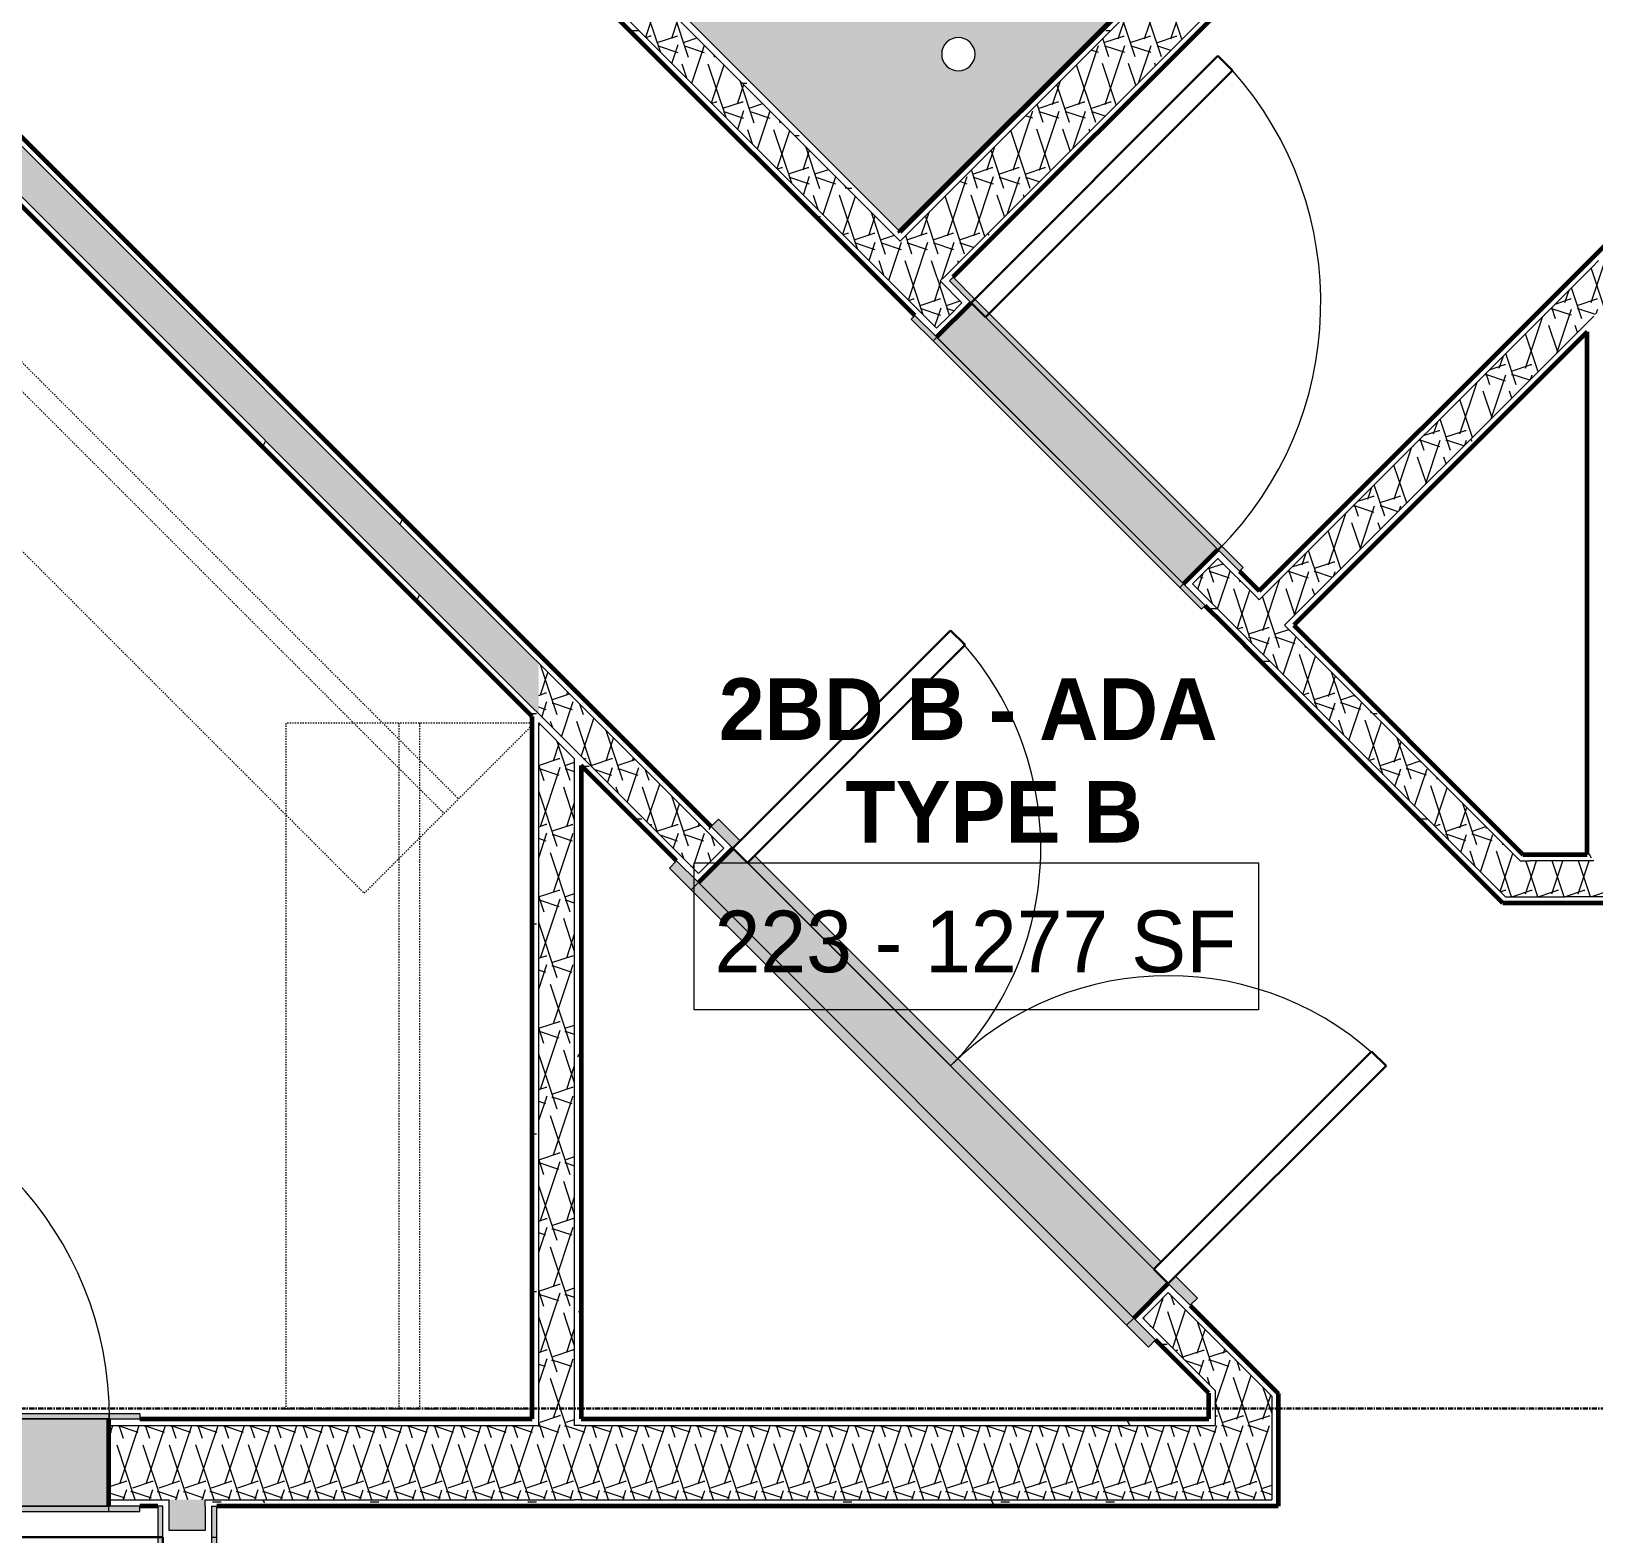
# Model space of a CAD drawing. Header units: inches. Extents: x -4110 to -1807, y 9775 to 11251.
# Drawn here: x -2413.8 to -2261.6, y 10155 to 10301.4 of the extents above; entities that cross this region are included whole.
import ezdxf

# ---------------------------------------------------------------- set-up
doc = ezdxf.new("R2010")
doc.units = ezdxf.units.IN
doc.header["$MEASUREMENT"] = 0
doc.linetypes.add('Dash', pattern=[0.25, 0.125, -0.125])
doc.linetypes.add('Grid Line 1_2_', pattern=[0.875, 0.5, -0.125, 0.125, -0.125])
for name, color, linetype, lineweight in [('0-1', 7, 'Continuous', 5), ('0-2', 10, 'Continuous', 18), ('A-AREA-IDEN', 2, 'Continuous', 9), ('A-DOOR', 31, 'Continuous', 18), ('A-DOOR-3', 7, 'Continuous', 9), ('A-DOOR-4', 50, 'Continuous', 30), ('A-DOOR-FRAM-1', 31, 'Continuous', 18), ('A-DOOR-FRAM-2', 7, 'Continuous', 9), ('A-WALL-1', 8, 'Continuous', 5), ('A-WALL-3', 250, 'Continuous', 60), ('A-WALL-4', 10, 'Continuous', 18), ('A-WALL-PATT-1', 7, 'Continuous', 9), ('A-WALL-PATT-2', 253, 'Continuous', 9), ('I-WALL-1', 8, 'Continuous', 5), ('I-WALL-2', 250, 'Continuous', 60), ('I-WALL-3', 10, 'Continuous', 18), ('P-SANR-FIXT-1', 7, 'Continuous', 9), ('P-SANR-FIXT-3', 90, 'Continuous', 9), ('Q-CASE-HDLN-1', 7, 'Dash', 9), ('S-GRID-1', 1, 'Grid Line 1_2_', 30)]:
    doc.layers.add(name, color=color, linetype=linetype, lineweight=lineweight)
doc.styles.add('Century Gothic', font='ufonts.com_century-gothic.ttf', dxfattribs={"height": 6})
doc.styles.add('Century Gothic_B', font='GOTHICB.TTF', dxfattribs={"height": 6})
pattern_1 = [(0, (0, 0), (20.48, 5.12), [0.845, -14.515, 0.845, -14.515, -81.92]), (0, (0, 0), (20.48, 5.12), [-30.72, 0.845, -29.875, 0.845, -14.515, -35.84]), (0, (0, 0), (20.48, 5.12), [-76.8, 0.845, -9.395, 0.845, -24.755]), (120, (7.68, 2.56), (-14.67405, 15.1762003), [0.845, -14.515, 0.845, -14.515, -81.92]), (120, (7.68, 2.56), (-14.67405, 15.1762003), [-30.72, 0.845, -29.875, 0.845, -14.515, -35.84]), (120, (7.68, 2.56), (-14.67405, 15.1762003), [-76.8, 0.845, -9.395, 0.845, -24.755]), (240, (10.24, 12.8), (-5.80595, -20.2962003), [0.845, -14.515, 0.845, -14.515, -81.92]), (240, (10.24, 12.8), (-5.80595, -20.2962003), [-30.72, 0.845, -29.875, 0.845, -14.515, -35.84]), (240, (10.24, 12.8), (-5.80595, -20.2962003), [-76.8, 0.845, -9.395, 0.845, -24.755])]
pattern_2 = [(161.57, (0.32, 0.32), (-2.560496185, -0.000537386), [0, -18.214, 2.022, 0]), (18.43, (-0.32, 0.32), (-2.560496185, 0.000537386), [0, -18.214, 2.022, 0]), (108.43, (0.32, 0.32), (1.27922091, -6.400876726), [6.07, -14.166]), (71.57, (-0.32, 0.32), (1.27922091, 6.400876726), [6.07, -14.166])]

# ---------------------------------------------------------------- blocks, each defined once
blk = doc.blocks.new('OD_CW_Closet - OD_CW_Closet-3807278-ENLARGED RCP - 2ND FLOOR PLAN - WEST')
at = {"layer": 'Q-CASE-HDLN-1'}
for p, q in [((0.74, 24), (0.74, 0)), ((67.55, 0), (67.55, 24)), ((0.74, 13), (67.55, 13)), ((0.74, 11), (67.55, 11)), ((0.74, 0), (67.55, 0))]:
    blk.add_line(p, q, dxfattribs=at)
blk = doc.blocks.new('OD_CW_Closet - OD_CW_Closet-3810373-ENLARGED RCP - 2ND FLOOR PLAN - WEST')
at = {"layer": 'Q-CASE-HDLN-1'}
for p, q in [((87.24, 0), (87.24, 23.16)), ((0.74, 13), (87.24, 13)), ((0.74, 11), (87.24, 11)), ((0.74, 0), (87.24, 0))]:
    blk.add_line(p, q, dxfattribs=at)
blk = doc.blocks.new('SWING - SINGLE - FLUSH - SWING - FLUSH - 2-10 x 6-8 - PRIVACY-3983853-ENLARGED RCP - 2ND FLOOR PLAN - WEST')
at = {"layer": 'A-DOOR-FRAM-1'}
for points in [[(-17, 4.75), (-20, 4.75), (-20, 4.25), (-17, 4.25)], [(-12.78, 4.75), (-17, 4.75), (-17, 4.25), (17, 4.25), (17, 4.75), (14.6, 4.75)], [(17, 4.75), (17, 4.25), (20, 4.25), (20, 4.75)], [(-20, -4.25), (-20, -4.75), (-17, -4.75), (-17, -4.25)], [(-12.78, -4.25), (-17, -4.25), (-17, -4.75), (17, -4.75), (17, -4.25)], [(17, -4.25), (17, -4.75), (20, -4.75), (20, -4.25)]]:
    blk.add_hatch(color=256, dxfattribs=at).paths.add_polyline_path(points, flags=0)
at = {"layer": 'A-DOOR-3'}
blk.add_arc((17, -4.25), 34.07, 180, 266.6343, dxfattribs=at)
at = {"layer": 'A-DOOR-4'}
for p, q in [((15, -4.25), (15, -38.26)), ((17, -4.25), (15, -4.25)), ((17, -4.25), (17, -38.26)), ((17, -38.26), (15, -38.26))]:
    blk.add_line(p, q, dxfattribs=at)
at = {"layer": 'A-DOOR-FRAM-2'}
for p, q in [((-17, 4.75), (-20, 4.75)), ((-20, 4.75), (-20, 4.25)), ((17, 4.75), (-17, 4.75)), ((-17, 4.75), (-17, 4.25)), ((20, 4.75), (17, 4.75)), ((17, 4.75), (17, 4.25)), ((20, 4.75), (20, 4.25)), ((-20, 4.25), (-17, 4.25)), ((-17, 4.25), (17, 4.25)), ((17, 4.25), (20, 4.25)), ((-17, -4.25), (-20, -4.25)), ((-20, -4.75), (-20, -4.25)), ((17, -4.25), (-17, -4.25)), ((-17, -4.75), (-17, -4.25)), ((20, -4.25), (17, -4.25)), ((17, -4.75), (17, -4.25)), ((20, -4.75), (20, -4.25)), ((-20, -4.75), (-17, -4.75)), ((-17, -4.75), (17, -4.75)), ((17, -4.75), (20, -4.75))]:
    blk.add_line(p, q, dxfattribs=at)
blk = doc.blocks.new('CTS6032CP - CTS6032CP-3806650-ENLARGED RCP - 2ND FLOOR PLAN - WEST')
at = {"layer": 'P-SANR-FIXT-3'}
h = blk.add_hatch(color=256, dxfattribs=at)
h.paths.add_polyline_path([(60, 0), (60, 33), (59.87, 33), (59.87, 32), (0.12, 32), (0.12, 33), (0, 33), (0, 0), (59.36, 0)], flags=0)
h.paths.add_polyline_path([(53.15, 15.1), (52.81, 14.84), (52.42, 14.68), (52, 14.63), (51.58, 14.68), (51.19, 14.84), (50.85, 15.1), (50.59, 15.44), (50.43, 15.83), (50.37, 16.25), (50.43, 16.67), (50.59, 17.06), (50.85, 17.4), (51.19, 17.66), (51.58, 17.82), (52, 17.88), (52.42, 17.82), (52.81, 17.66), (53.15, 17.4), (53.41, 17.06), (53.57, 16.67), (53.62, 16.25), (53.57, 15.83), (53.41, 15.44), (53.19, 15.15)], flags=0)
at = {"layer": 'P-SANR-FIXT-1'}
for p, q in [((0, 0), (0, 33)), ((0, 33), (0.12, 33)), ((0.12, 33), (0.12, 32)), ((0.12, 32), (59.87, 32)), ((59.87, 32), (59.87, 33)), ((59.87, 33), (60, 33)), ((60, 33), (60, 0)), ((60, 0), (0, 0))]:
    blk.add_line(p, q, dxfattribs=at)
for radius, start, end in [(1.62, 0, 180), (1.63, 180, 360)]:
    blk.add_arc((52, 16.25), radius, start, end, dxfattribs=at)
blk = doc.blocks.new('SWING - SINGLE - FLUSH - SWING - FLUSH - 2-10 x 6-8 - PRIVACY-3983842-ENLARGED RCP - 2ND FLOOR PLAN - WEST')
at = {"layer": 'A-DOOR-FRAM-1'}
for points in [[(-17.63, 2.37), (-17, 2.37), (-17, 2.87), (-20, 2.87), (-20, 2.37)], [(-10.52, 2.37), (17, 2.37), (17, 2.87), (-17, 2.87), (-17, 2.37)], [(20, 2.37), (20, 2.87), (17, 2.87), (17, 2.37)], [(-17, -2.88), (-17, -2.38), (-20, -2.38), (-20, -2.88), (-17.63, -2.88)], [(7.83, -2.88), (17, -2.88), (17, -2.38), (-17, -2.38), (-17, -2.88), (-10.52, -2.88)], [(20, -2.88), (20, -2.38), (17, -2.38), (17, -2.88)]]:
    blk.add_hatch(color=256, dxfattribs=at).paths.add_polyline_path(points, flags=0)
at = {"layer": 'A-DOOR-3'}
blk.add_arc((17, 2.37), 34.07, 93.3657, 180, dxfattribs=at)
at = {"layer": 'A-DOOR-4'}
for p, q in [((15, 2.37), (15, 36.38)), ((17, 36.38), (15, 36.38)), ((17, 2.37), (17, 36.38)), ((17, 2.37), (15, 2.37))]:
    blk.add_line(p, q, dxfattribs=at)
at = {"layer": 'A-DOOR-FRAM-2'}
for p, q in [((-17, 2.87), (-20, 2.87)), ((-20, 2.37), (-20, 2.87)), ((-20, 2.37), (-17, 2.37)), ((17, 2.87), (-17, 2.87)), ((-17, 2.37), (-17, 2.87)), ((-17, 2.37), (17, 2.37)), ((20, 2.87), (17, 2.87)), ((17, 2.37), (17, 2.87)), ((17, 2.37), (20, 2.37)), ((20, 2.37), (20, 2.87)), ((-17, -2.38), (-20, -2.38)), ((-20, -2.38), (-20, -2.88)), ((-20, -2.88), (-17, -2.88)), ((17, -2.38), (-17, -2.38)), ((-17, -2.38), (-17, -2.88)), ((-17, -2.88), (17, -2.88)), ((20, -2.38), (17, -2.38)), ((17, -2.38), (17, -2.88)), ((17, -2.88), (20, -2.88)), ((20, -2.38), (20, -2.88))]:
    blk.add_line(p, q, dxfattribs=at)
blk = doc.blocks.new('SWING - DOUBLE - FLUSH - SWING - DOUBLE - 5-0 x 6-8 - DUMMY-3703244-ENLARGED RCP - 2ND FLOOR PLAN - WEST')
at = {"layer": 'A-DOOR'}
for points in [[(-30, 2.375), (-30, 3.375), (-33, 3.375), (-33, 2.375), (-31.25, 2.375)], [(28, 2.375), (28, 3.375), (-28, 3.375), (-28, 2.375), (-11.836, 2.375)], [(33, 2.375), (33, 3.375), (30, 3.375), (30, 2.375), (31.25, 2.375)], [(-30, -3.375), (-30, -2.375), (-33, -2.375), (-33, -3.375), (-31, -3.375)], [(30, -3.375), (30, -2.375), (-30, -2.375), (-30, -3.375), (29, -3.375)], [(33, -3.375), (33, -2.375), (30, -2.375), (30, -3.375), (32.25, -3.375)]]:
    blk.add_hatch(color=256, dxfattribs=at).paths.add_polyline_path(points, flags=0)
at = {"layer": 'A-DOOR-3'}
for p, q in [((-30, 3.375), (-33, 3.375)), ((-33, 2.375), (-33, 3.375)), ((-30, 2.375), (-30, 3.375)), ((28, 3.375), (-28, 3.375)), ((33, 3.375), (30, 3.375)), ((30, 2.375), (30, 3.375)), ((33, 2.375), (33, 3.375)), ((-30, 2.375), (-33, 2.375)), ((-28, 2.375), (28, 2.375)), ((33, 2.375), (30, 2.375)), ((-33, -2.375), (-33, -3.375)), ((-33, -2.375), (-30, -2.375)), ((-30, -2.375), (-30, -3.375)), ((30, -2.375), (-30, -2.375)), ((30, -2.375), (30, -3.375)), ((30, -2.375), (33, -2.375)), ((33, -2.375), (33, -3.375)), ((-33, -3.375), (-30, -3.375)), ((-30, -3.375), (30, -3.375)), ((30, -3.375), (33, -3.375))]:
    blk.add_line(p, q, dxfattribs=at)
for centre, start, end in [((-30, 2.375), 360, 90), ((30, 2.375), 90, 180)]:
    blk.add_arc(centre, 30, start, end, dxfattribs=at)
at = {"layer": 'A-DOOR-4'}
for p, q in [((-30, 2.375), (-30, 32.375)), ((-30, 32.375), (-28, 32.375)), ((-28, 32.375), (-28, 2.375)), ((30, 32.375), (28, 32.375)), ((28, 32.375), (28, 2.375)), ((30, 2.375), (30, 32.375)), ((-28, 2.375), (-30, 2.375)), ((28, 2.375), (30, 2.375))]:
    blk.add_line(p, q, dxfattribs=at)
blk = doc.blocks.new('SWING - SINGLE - FLUSH - SWING - FLUSH - 2-10 x 6-8 - PRIVACY-3983845-ENLARGED RCP - 2ND FLOOR PLAN - WEST')
at = {"layer": 'A-DOOR-FRAM-1'}
for points in [[(-17, 2.87), (-20, 2.87), (-20, 2.37), (-17, 2.37)], [(17, 2.87), (-17, 2.87), (-17, 2.37), (17, 2.37)], [(20, 2.87), (17, 2.87), (17, 2.37), (20, 2.37)], [(-17, -2.38), (-20, -2.38), (-20, -2.88), (-17, -2.88)], [(17, -2.38), (-17, -2.38), (-17, -2.88), (17, -2.88)], [(20, -2.38), (17, -2.38), (17, -2.88), (20, -2.86)]]:
    blk.add_hatch(color=256, dxfattribs=at).paths.add_polyline_path(points, flags=0)
at = {"layer": 'A-DOOR-3'}
blk.add_arc((17, -2.38), 34.07, 180, 266.6343, dxfattribs=at)
at = {"layer": 'A-DOOR-4'}
for p, q in [((15, -2.38), (15, -36.38)), ((17, -2.38), (15, -2.38)), ((17, -2.38), (17, -36.38)), ((17, -36.38), (15, -36.38))]:
    blk.add_line(p, q, dxfattribs=at)
at = {"layer": 'A-DOOR-FRAM-2'}
for p, q in [((-17, 2.87), (-20, 2.87)), ((-20, 2.87), (-20, 2.37)), ((-20, 2.37), (-17, 2.37)), ((17, 2.87), (-17, 2.87)), ((-17, 2.87), (-17, 2.37)), ((-17, 2.37), (17, 2.37)), ((20, 2.87), (17, 2.87)), ((17, 2.87), (17, 2.37)), ((17, 2.37), (20, 2.37)), ((20, 2.87), (20, 2.37)), ((-17, -2.38), (-20, -2.38)), ((-20, -2.88), (-20, -2.38)), ((-20, -2.88), (-17, -2.88)), ((17, -2.38), (-17, -2.38)), ((-17, -2.88), (-17, -2.38)), ((-17, -2.88), (17, -2.88)), ((20, -2.38), (17, -2.38)), ((17, -2.88), (17, -2.38)), ((17, -2.88), (20, -2.88)), ((20, -2.88), (20, -2.38))]:
    blk.add_line(p, q, dxfattribs=at)
blk = doc.blocks.new('CTR - 1st Phase - Unit Layouts_rvt-1-ENLARGED RCP - 2ND FLOOR PLAN - WEST')
at = {"layer": 'A-WALL-1'}
for points in [[(-2301.56, 10247.53), (-2298.2, 10250.89), (-2322.24, 10274.93), (-2325.6, 10271.58), (-2301.91, 10247.89)], [(-2306.39, 10176), (-2303.03, 10179.36), (-2345.46, 10221.78), (-2348.82, 10218.42), (-2307.1, 10176.7)]]:
    blk.add_hatch(color=256, dxfattribs=at).paths.add_polyline_path(points, flags=0)
at = {"layer": 'A-WALL-PATT-1'}
h = blk.add_hatch(dxfattribs=at)
h.set_pattern_fill('FP_1', color=256, style=0, pattern_type=2)
h.set_pattern_definition(pattern_1)
h.paths.add_polyline_path([(-2365, 10240.44), (-2365, 10241.32), (-2459.25, 10335.57), (-2460.92, 10333.89), (-2460.48, 10333.45), (-2459.25, 10334.68), (-2365.88, 10241.32)], flags=0)
h.paths.add_polyline_path([(-2486.38, 10359.34), (-2484.7, 10361.02), (-2486.82, 10363.15), (-2487.26, 10362.7), (-2485.58, 10361.02), (-2486.82, 10359.79)], flags=0)
h = blk.add_hatch(dxfattribs=at)
h.set_pattern_fill('FP_1', color=256, style=0, pattern_type=2)
h.set_pattern_definition(pattern_1)
h.paths.add_polyline_path([(-2365, 10234.6), (-2365, 10235.49), (-2425.75, 10296.24), (-2426.19, 10295.8), (-2370.83, 10240.44)], flags=0)
h.paths.add_polyline_path([(-2428.66, 10298.27), (-2428.22, 10298.71), (-2456.15, 10326.64), (-2456.6, 10326.2), (-2429.11, 10298.71)], flags=0)
h.paths.add_polyline_path([(-2459.07, 10328.68), (-2458.63, 10329.12), (-2461.72, 10332.21), (-2460.48, 10333.45), (-2460.92, 10333.89), (-2462.6, 10332.21), (-2459.25, 10328.85)], flags=0)
h.paths.add_polyline_path([(-2488.06, 10357.67), (-2486.38, 10359.34), (-2486.82, 10359.79), (-2488.06, 10358.55), (-2490.19, 10360.66), (-2490.18, 10359.79), (-2488.41, 10358.02)], flags=0)
h = blk.add_hatch(dxfattribs=at)
h.set_pattern_fill('FP_1', color=256, style=0, pattern_type=2)
h.set_pattern_definition(pattern_1)
h.paths.add_polyline_path([(-2297.53, 10243.5), (-2297.08, 10243.94), (-2300.68, 10247.53), (-2299.44, 10248.77), (-2299.88, 10249.21), (-2301.56, 10247.53), (-2297.97, 10243.94)], flags=0)
h.paths.add_polyline_path([(-2325.6, 10271.58), (-2323.92, 10273.25), (-2324.36, 10273.7), (-2325.6, 10272.46), (-2381.17, 10328.03), (-2379.93, 10329.26), (-2380.37, 10329.71), (-2382.05, 10328.03), (-2327.72, 10273.7)], flags=0)
h.paths.add_polyline_path([(-2406.09, 10352.07), (-2404.42, 10353.75), (-2404.86, 10354.19), (-2406.09, 10352.95), (-2410.81, 10357.67), (-2411.25, 10357.22), (-2406.45, 10352.42)], flags=0)
h = blk.add_hatch(dxfattribs=at)
h.set_pattern_fill('FP_1', color=256, style=0, pattern_type=2)
h.set_pattern_definition(pattern_1)
h.paths.add_polyline_path([(-2294.61, 10246.42), (-2294.17, 10246.86), (-2298.2, 10250.89), (-2299.88, 10249.21), (-2299.44, 10248.77), (-2298.2, 10250), (-2295.05, 10246.86)], flags=0)
h.paths.add_polyline_path([(-2323.92, 10273.25), (-2322.24, 10274.93), (-2324.81, 10277.5), (-2325.25, 10277.06), (-2323.13, 10274.93), (-2324.36, 10273.7)], flags=0)
h.paths.add_polyline_path([(-2329.14, 10280.94), (-2328.7, 10281.39), (-2372.18, 10324.87), (-2372.62, 10324.43), (-2329.58, 10281.39)], flags=0)
h.paths.add_polyline_path([(-2375.1, 10326.91), (-2374.66, 10327.35), (-2378.69, 10331.39), (-2380.37, 10329.71), (-2379.93, 10329.26), (-2378.69, 10330.5), (-2375.54, 10327.35)], flags=0)
h.paths.add_polyline_path([(-2404.42, 10353.75), (-2402.74, 10355.43), (-2404.97, 10357.67), (-2405.42, 10357.22), (-2403.62, 10355.43), (-2404.86, 10354.19)], flags=0)
h = blk.add_hatch(dxfattribs=at)
h.set_pattern_fill('FP_1', color=256, style=0, pattern_type=2)
h.set_pattern_definition(pattern_1)
h.paths.add_polyline_path([(-2328.7, 10281.39), (-2283.97, 10326.11), (-2283.97, 10327), (-2329.14, 10281.83)], flags=0)
h = blk.add_hatch(dxfattribs=at)
h.set_pattern_fill('FP_1', color=256, style=0, pattern_type=2)
h.set_pattern_definition(pattern_1)
h.paths.add_polyline_path([(-2324.36, 10277.06), (-2279.85, 10321.57), (-2279.85, 10322.46), (-2324.81, 10277.5)], flags=0)
h = blk.add_hatch(dxfattribs=at)
h.set_pattern_fill('FP_1', color=256, style=0, pattern_type=2)
h.set_pattern_definition(pattern_1)
h.paths.add_polyline_path([(-2291.25, 10243.06), (-2261.57, 10272.73), (-2261.57, 10273.62), (-2291.69, 10243.5)], flags=0)
h.paths.add_polyline_path([(-2258.07, 10276.23), (-2255.89, 10278.41), (-2256.78, 10278.41), (-2258.07, 10277.12), (-2258.07, 10276.86)], flags=0)
h = blk.add_hatch(dxfattribs=at)
h.set_pattern_fill('FP_1', color=256, style=0, pattern_type=2)
h.set_pattern_definition(pattern_1)
h.paths.add_polyline_path([(-2262.2, 10221.16), (-2261.57, 10221.16), (-2261.57, 10272.73), (-2262.2, 10272.11), (-2262.2, 10241.04)], flags=0)
h = blk.add_hatch(dxfattribs=at)
h.set_pattern_fill('FP_1', color=256, style=0, pattern_type=2)
h.set_pattern_definition(pattern_1)
h.paths.add_polyline_path([(-2269.56, 10216.41), (-2296.64, 10243.5), (-2297.08, 10243.06), (-2270.44, 10216.41), (-2270.18, 10216.41)], flags=0)
h = blk.add_hatch(dxfattribs=at)
h.set_pattern_fill('FP_1', color=256, style=0, pattern_type=2)
h.set_pattern_definition(pattern_1)
h.paths.add_polyline_path([(-2268.73, 10220.54), (-2267.85, 10220.54), (-2290.81, 10243.5), (-2291.25, 10243.06), (-2270.18, 10221.99)], flags=0)
h = blk.add_hatch(dxfattribs=at)
h.set_pattern_fill('FP_1', color=256, style=0, pattern_type=2)
h.set_pattern_definition(pattern_1)
h.paths.add_polyline_path([(-2292.95, 10168.39), (-2292.95, 10169.27), (-2303.03, 10179.36), (-2304.71, 10177.68), (-2304.27, 10177.23), (-2303.03, 10178.47), (-2293.83, 10169.27)], flags=0)
h.paths.add_polyline_path([(-2347.14, 10220.1), (-2345.46, 10221.78), (-2365, 10241.32), (-2365, 10240.44), (-2346.34, 10221.78), (-2347.58, 10220.54), (-2347.4, 10220.37)], flags=0)
h = blk.add_hatch(dxfattribs=at)
h.set_pattern_fill('FP_1', color=256, style=0, pattern_type=2)
h.set_pattern_definition(pattern_1)
h.paths.add_polyline_path([(-2299.07, 10168.68), (-2299.07, 10169.56), (-2305.51, 10176), (-2304.27, 10177.23), (-2304.71, 10177.68), (-2306.39, 10176), (-2302.33, 10171.93)], flags=0)
h.paths.add_polyline_path([(-2348.82, 10218.42), (-2347.14, 10220.1), (-2347.58, 10220.54), (-2348.82, 10219.31), (-2365, 10235.49), (-2365, 10234.6), (-2349.52, 10219.13)], flags=0)
h = blk.add_hatch(dxfattribs=at)
h.set_pattern_fill('FP_1', color=256, style=0, pattern_type=2)
h.set_pattern_definition(pattern_1)
h.paths.add_polyline_path([(-2364.37, 10165.54), (-2364.37, 10233.98), (-2365, 10234.6), (-2365, 10165.54)], flags=0)
h = blk.add_hatch(dxfattribs=at)
h.set_pattern_fill('FP_1', color=256, style=0, pattern_type=2)
h.set_pattern_definition(pattern_1)
h.paths.add_polyline_path([(-2360.25, 10157.66), (-2360.25, 10158.29), (-2360.87, 10158.29), (-2360.87, 10157.66)], flags=0)
h.paths.add_polyline_path([(-2360.87, 10165.54), (-2360.25, 10165.54), (-2360.25, 10229.85), (-2360.87, 10230.48), (-2360.87, 10167.87)], flags=0)
h = blk.add_hatch(dxfattribs=at)
h.set_pattern_fill('FP_1', color=256, style=0, pattern_type=2)
h.set_pattern_definition(pattern_1)
h.paths.add_polyline_path([(-2261.57, 10220.54), (-2261.57, 10221.16), (-2268.47, 10221.16), (-2267.85, 10220.54), (-2261.67, 10220.54)], flags=0)
h = blk.add_hatch(dxfattribs=at)
h.set_pattern_fill('FP_1', color=256, style=0, pattern_type=2)
h.set_pattern_definition(pattern_1)
h.paths.add_polyline_path([(-2292.32, 10157.66), (-2292.32, 10168.65), (-2292.95, 10169.27), (-2292.95, 10157.66)], flags=0)
h = blk.add_hatch(dxfattribs=at)
h.set_pattern_fill('FP_1', color=256, style=0, pattern_type=2)
h.set_pattern_definition(pattern_1)
h.paths.add_polyline_path([(-2360.25, 10165.54), (-2299.07, 10165.54), (-2299.07, 10166.16), (-2360.25, 10166.16)], flags=0)
h = blk.add_hatch(dxfattribs=at)
h.set_pattern_fill('FP_1', color=256, style=0, pattern_type=2)
h.set_pattern_definition(pattern_1)
h.paths.add_polyline_path([(-2395.75, 10157.66), (-2360.87, 10157.66), (-2360.87, 10158.29), (-2396.87, 10158.29), (-2396.87, 10157.66), (-2396.25, 10157.66)], flags=0)
h.paths.add_polyline_path([(-2403.25, 10157.66), (-2400.37, 10157.66), (-2400.37, 10158.29), (-2406.25, 10158.29), (-2406.25, 10157.66)], flags=0)
h.paths.add_polyline_path([(-2443.19, 10157.66), (-2440.25, 10157.66), (-2440.25, 10158.29), (-2443.25, 10158.29), (-2443.25, 10157.66)], flags=0)
h = blk.add_hatch(dxfattribs=at)
h.set_pattern_fill('FP_1', color=256, style=0, pattern_type=2)
h.set_pattern_definition(pattern_1)
h.paths.add_polyline_path([(-2299.07, 10157.66), (-2292.95, 10157.66), (-2292.95, 10158.29), (-2360.25, 10158.29), (-2360.25, 10157.66), (-2343.11, 10157.66)], flags=0)
h = blk.add_hatch(dxfattribs=at)
h.set_pattern_fill('FP_1', color=256, style=0, pattern_type=2)
h.set_pattern_definition(pattern_1)
h.paths.add_polyline_path([(-2401, 9989.06), (-2400.37, 9989.06), (-2400.37, 10120.04), (-2398.62, 10120.04), (-2398.62, 10120.66), (-2401, 10120.66), (-2401, 10003.61)], flags=0)
h.paths.add_polyline_path([(-2399.08, 10154.66), (-2398.62, 10154.66), (-2398.62, 10155.29), (-2400.37, 10155.29), (-2400.37, 10157.66), (-2401, 10157.66), (-2401, 10154.66), (-2400.21, 10154.66)], flags=0)
h = blk.add_hatch(dxfattribs=at)
h.set_pattern_fill('FP_1', color=256, style=0, pattern_type=2)
h.set_pattern_definition(pattern_1)
h.paths.add_polyline_path([(-2396.25, 9989.06), (-2396.25, 10120.66), (-2398.62, 10120.66), (-2398.62, 10120.04), (-2396.87, 10120.04), (-2396.87, 9989.06)], flags=0)
h.paths.add_polyline_path([(-2398.62, 10154.66), (-2396.25, 10154.66), (-2396.25, 10157.66), (-2396.87, 10157.66), (-2396.87, 10155.29), (-2398.62, 10155.29)], flags=0)
at = {"layer": 'A-WALL-PATT-2'}
h = blk.add_hatch(dxfattribs=at)
h.set_pattern_fill('FP_2', color=256, style=0, pattern_type=2)
h.set_pattern_definition(pattern_2)
h.paths.add_polyline_path([(-2364.37, 10234.86), (-2364.37, 10239.81), (-2459.25, 10334.68), (-2461.72, 10332.21), (-2365, 10235.49)], flags=0)
h.paths.add_polyline_path([(-2488.06, 10358.55), (-2485.58, 10361.02), (-2487.26, 10362.7), (-2489.73, 10360.22), (-2488.41, 10358.9)], flags=0)
h = blk.add_hatch(dxfattribs=at)
h.set_pattern_fill('FP_2', color=256, style=0, pattern_type=2)
h.set_pattern_definition(pattern_2)
h.paths.add_polyline_path([(-2296.64, 10243.5), (-2294.17, 10245.97), (-2298.21, 10250), (-2300.68, 10247.53), (-2297.08, 10243.94)], flags=0)
h.paths.add_polyline_path([(-2325.6, 10272.46), (-2323.13, 10274.93), (-2378.69, 10330.5), (-2381.17, 10328.03), (-2326.84, 10273.7)], flags=0)
h.paths.add_polyline_path([(-2406.09, 10352.95), (-2403.62, 10355.43), (-2405.86, 10357.67), (-2408.33, 10355.19), (-2407.33, 10354.19)], flags=0)
h = blk.add_hatch(dxfattribs=at)
h.set_pattern_fill('FP_2', color=256, style=0, pattern_type=2)
h.set_pattern_definition(pattern_2)
h.paths.add_polyline_path([(-2325.25, 10277.06), (-2283.35, 10318.96), (-2283.35, 10326.74), (-2329.14, 10280.94), (-2325.25, 10277.06)], flags=0)
h = blk.add_hatch(dxfattribs=at)
h.set_pattern_fill('FP_2', color=256, style=0, pattern_type=2)
h.set_pattern_definition(pattern_2)
h.paths.add_polyline_path([(-2294.17, 10241.02), (-2256.15, 10279.04), (-2261.1, 10279.04), (-2296.64, 10243.5), (-2296.61, 10243.46)], flags=0)
h = blk.add_hatch(dxfattribs=at)
h.set_pattern_fill('FP_2', color=256, style=0, pattern_type=2)
h.set_pattern_definition(pattern_2)
h.paths.add_polyline_path([(-2267.85, 10217.04), (-2265.23, 10217.04), (-2291.69, 10243.5), (-2294.17, 10241.02), (-2270.18, 10217.04), (-2268.47, 10217.04)], flags=0)
h = blk.add_hatch(dxfattribs=at)
h.set_pattern_fill('FP_2', color=256, style=0, pattern_type=2)
h.set_pattern_definition(pattern_2)
h.paths.add_polyline_path([(-2298.45, 10168.94), (-2298.45, 10173.89), (-2303.03, 10178.47), (-2305.51, 10176), (-2298.78, 10169.27)], flags=0)
h.paths.add_polyline_path([(-2348.82, 10219.31), (-2346.34, 10221.78), (-2364.37, 10239.81), (-2364.37, 10234.86), (-2349.52, 10220.01)], flags=0)
h = blk.add_hatch(dxfattribs=at)
h.set_pattern_fill('FP_2', color=256, style=0, pattern_type=2)
h.set_pattern_definition(pattern_2)
h.paths.add_polyline_path([(-2364.37, 10158.29), (-2360.87, 10158.29), (-2360.87, 10230.48), (-2364.37, 10233.98), (-2364.37, 10165.54)], flags=0)
h = blk.add_hatch(dxfattribs=at)
h.set_pattern_fill('FP_2', color=256, style=0, pattern_type=2)
h.set_pattern_definition(pattern_2)
h.paths.add_polyline_path([(-2258.07, 10217.04), (-2258.07, 10220.54), (-2268.73, 10220.54), (-2265.23, 10217.04), (-2261.57, 10217.04)], flags=0)
h = blk.add_hatch(dxfattribs=at)
h.set_pattern_fill('FP_2', color=256, style=0, pattern_type=2)
h.set_pattern_definition(pattern_2)
h.paths.add_polyline_path([(-2292.95, 10158.29), (-2292.95, 10168.39), (-2298.45, 10173.89), (-2298.45, 10158.29)], flags=0)
h = blk.add_hatch(dxfattribs=at)
h.set_pattern_fill('FP_2', color=256, style=0, pattern_type=2)
h.set_pattern_definition(pattern_2)
h.paths.add_polyline_path([(-2396.87, 10158.29), (-2364.37, 10158.3), (-2364.37, 10165.54), (-2406.25, 10165.54), (-2406.25, 10158.29), (-2400.37, 10158.29)], flags=0)
h.paths.add_polyline_path([(-2443.25, 10158.29), (-2440.25, 10158.29), (-2440.25, 10165.54), (-2443.87, 10165.54), (-2443.87, 10158.29)], flags=0)
h = blk.add_hatch(dxfattribs=at)
h.set_pattern_fill('FP_2', color=256, style=0, pattern_type=2)
h.set_pattern_definition(pattern_2)
h.paths.add_polyline_path([(-2299.07, 10158.29), (-2298.45, 10158.29), (-2298.45, 10165.54), (-2360.87, 10165.54), (-2360.87, 10158.29), (-2343.11, 10158.29)], flags=0)
h = blk.add_hatch(dxfattribs=at)
h.set_pattern_fill('FP_2', color=256, style=0, pattern_type=2)
h.set_pattern_definition(pattern_2)
h.paths.add_polyline_path([(-2398.62, 9989.06), (-2396.87, 9989.06), (-2396.87, 10120.04), (-2400.37, 10120.04), (-2400.37, 9989.06)], flags=0)
h.paths.add_polyline_path([(-2398.62, 10155.29), (-2396.87, 10155.29), (-2396.87, 10158.29), (-2400.37, 10158.29), (-2400.37, 10155.29)], flags=0)
at = {"layer": 'I-WALL-1'}
blk.add_hatch(color=256, dxfattribs=at).paths.add_polyline_path([(-2410.47, 10157.66), (-2406.25, 10157.66), (-2406.25, 10166.16), (-2440.25, 10166.16), (-2440.25, 10157.66)], flags=0)
at = {"layer": 'A-WALL-3'}
for p, q in [((-2457.12, 10333.45), (-2365, 10241.32)), ((-2329.14, 10281.83), (-2283.97, 10327)), ((-2327.72, 10273.7), (-2379.93, 10325.91)), ((-2283.97, 10317.45), (-2324.01, 10277.41)), ((-2365, 10234.6), (-2425.75, 10295.35)), ((-2329.31, 10282.01), (-2329.14, 10281.83)), ((-2262.61, 10278.41), (-2258.48, 10282.54)), ((-2294.17, 10246.86), (-2262.61, 10278.41)), ((-2322.24, 10274.93), (-2325.6, 10271.58)), ((-2262.2, 10272.11), (-2290.81, 10243.5)), ((-2262.2, 10221.16), (-2262.2, 10272.11)), ((-2301.56, 10247.53), (-2298.2, 10250.89)), ((-2296.08, 10248.77), (-2294.17, 10246.86)), ((-2297.53, 10243.5), (-2299.44, 10245.41)), ((-2297.08, 10243.06), (-2297.53, 10243.5)), ((-2294.17, 10240.14), (-2297.08, 10243.06)), ((-2290.81, 10243.5), (-2268.47, 10221.16)), ((-2365, 10241.32), (-2347.58, 10223.9)), ((-2270.44, 10216.41), (-2294.17, 10240.14)), ((-2365, 10166.16), (-2365, 10234.6)), ((-2360.25, 10229.85), (-2360.25, 10166.16)), ((-2350.94, 10220.54), (-2360.25, 10229.85)), ((-2345.46, 10221.78), (-2348.82, 10218.42)), ((-2268.47, 10221.16), (-2262.2, 10221.16)), ((-2269.56, 10216.41), (-2270.44, 10216.41)), ((-2263.72, 10216.41), (-2269.56, 10216.41)), ((-2257.45, 10216.41), (-2263.72, 10216.41)), ((-2306.39, 10176), (-2303.03, 10179.36)), ((-2300.91, 10177.23), (-2299.07, 10175.4)), ((-2299.07, 10175.4), (-2292.95, 10169.27)), ((-2299.07, 10168.68), (-2304.27, 10173.88)), ((-2299.07, 10166.16), (-2299.07, 10168.68)), ((-2292.95, 10169.27), (-2292.32, 10168.65)), ((-2292.32, 10168.65), (-2292.32, 10157.66)), ((-2360.87, 10157.66), (-2365, 10157.66)), ((-2360.25, 10157.66), (-2360.87, 10157.66)), ((-2292.95, 10157.66), (-2299.07, 10157.66)), ((-2292.32, 10157.66), (-2292.95, 10157.66))]:
    blk.add_line(p, q, dxfattribs=at)
at = {"layer": 'A-WALL-4'}
for p, q in [((-2459.25, 10334.68), (-2365, 10240.44)), ((-2325.6, 10272.46), (-2381.17, 10328.03)), ((-2328.7, 10281.39), (-2283.97, 10326.11)), ((-2372.62, 10324.43), (-2329.14, 10280.94)), ((-2324.81, 10277.5), (-2283.97, 10318.33)), ((-2365, 10235.49), (-2425.75, 10296.24)), ((-2329.14, 10280.94), (-2328.7, 10281.39)), ((-2261.73, 10278.41), (-2294.17, 10245.97)), ((-2261.1, 10279.04), (-2261.73, 10278.41)), ((-2325.25, 10277.06), (-2324.81, 10277.5)), ((-2325.25, 10277.06), (-2323.13, 10274.93)), ((-2324.36, 10273.7), (-2325.6, 10272.46)), ((-2323.13, 10274.93), (-2324.36, 10273.7)), ((-2298.2, 10250.89), (-2322.24, 10274.93)), ((-2261.57, 10273.62), (-2291.69, 10243.5)), ((-2325.6, 10271.58), (-2301.56, 10247.53)), ((-2299.44, 10248.77), (-2298.2, 10250.01)), ((-2298.2, 10250.01), (-2294.61, 10246.42)), ((-2300.68, 10247.53), (-2299.44, 10248.77)), ((-2297.08, 10243.94), (-2300.68, 10247.53)), ((-2294.61, 10246.42), (-2294.17, 10245.97)), ((-2297.08, 10243.94), (-2296.64, 10243.5)), ((-2296.64, 10243.5), (-2294.17, 10241.02)), ((-2291.69, 10243.5), (-2291.25, 10243.06)), ((-2268.73, 10220.54), (-2291.25, 10243.06)), ((-2364.37, 10239.81), (-2365, 10240.44)), ((-2365, 10240.44), (-2364.37, 10239.81)), ((-2294.17, 10241.02), (-2293.72, 10240.58)), ((-2270.18, 10217.04), (-2293.72, 10240.58)), ((-2364.37, 10239.81), (-2346.34, 10221.78)), ((-2364.37, 10234.86), (-2365, 10235.49)), ((-2364.37, 10234.86), (-2365, 10235.49)), ((-2348.82, 10219.31), (-2364.37, 10234.86)), ((-2364.37, 10165.54), (-2364.37, 10233.98)), ((-2364.37, 10233.98), (-2360.87, 10230.48)), ((-2360.87, 10230.48), (-2364.37, 10233.98)), ((-2360.87, 10165.54), (-2360.87, 10230.48)), ((-2346.34, 10221.78), (-2347.58, 10220.54)), ((-2347.58, 10220.54), (-2348.82, 10219.31)), ((-2304.45, 10180.77), (-2344.04, 10220.37)), ((-2268.73, 10220.54), (-2267.85, 10220.54)), ((-2261.57, 10220.54), (-2267.85, 10220.54)), ((-2348.82, 10218.42), (-2306.39, 10176)), ((-2270.18, 10217.04), (-2265.23, 10217.04)), ((-2265.23, 10217.04), (-2264.35, 10217.04)), ((-2258.07, 10217.04), (-2264.35, 10217.04)), ((-2304.27, 10177.23), (-2303.03, 10178.47)), ((-2303.03, 10178.47), (-2299.07, 10174.51)), ((-2305.51, 10176), (-2304.27, 10177.23)), ((-2299.07, 10169.56), (-2305.51, 10176)), ((-2298.45, 10173.89), (-2299.07, 10174.51)), ((-2292.95, 10168.39), (-2298.45, 10173.89)), ((-2298.45, 10168.94), (-2299.07, 10169.56)), ((-2298.45, 10168.94), (-2298.45, 10165.54)), ((-2292.95, 10168.39), (-2292.95, 10158.29)), ((-2406.25, 10165.54), (-2365, 10165.54)), ((-2365, 10165.54), (-2364.37, 10165.54)), ((-2360.25, 10165.54), (-2360.87, 10165.54)), ((-2360.25, 10165.54), (-2299.07, 10165.54)), ((-2299.07, 10165.54), (-2298.45, 10165.54)), ((-2406.25, 10158.29), (-2400.37, 10158.29)), ((-2400.37, 10157.66), (-2400.37, 10158.29)), ((-2396.87, 10158.29), (-2365, 10158.29)), ((-2396.87, 10157.66), (-2396.87, 10158.29)), ((-2365, 10158.29), (-2364.37, 10158.29)), ((-2364.37, 10158.29), (-2360.87, 10158.29)), ((-2360.25, 10158.29), (-2360.87, 10158.29)), ((-2360.25, 10158.29), (-2299.07, 10158.29)), ((-2299.07, 10158.29), (-2298.45, 10158.29)), ((-2298.45, 10158.29), (-2292.95, 10158.29)), ((-2400.37, 10155.29), (-2400.37, 10157.66)), ((-2396.87, 10157.66), (-2396.87, 10155.29)), ((-2398.62, 10155.29), (-2400.37, 10155.29)), ((-2396.87, 10155.29), (-2398.62, 10155.29))]:
    blk.add_line(p, q, dxfattribs=at)
at = {"layer": 'I-WALL-2'}
for p, q in [((-2406.25, 10157.66), (-2406.25, 10166.16)), ((-2403.25, 10166.16), (-2365, 10166.16)), ((-2360.25, 10166.16), (-2299.07, 10166.16)), ((-2401.5, 10157.66), (-2403.25, 10157.66)), ((-2365, 10157.66), (-2395.75, 10157.66)), ((-2299.07, 10157.66), (-2360.25, 10157.66))]:
    blk.add_line(p, q, dxfattribs=at)
at = {"layer": 'I-WALL-3'}
for p, q in [((-2406.25, 10166.16), (-2440.25, 10166.16)), ((-2440.25, 10157.66), (-2406.25, 10157.66))]:
    blk.add_line(p, q, dxfattribs=at)
at = {"layer": '0-2'}
for name, p, rotation in [('CTS6032CP - CTS6032CP-3806650-ENLARGED RCP - 2ND FLOOR PLAN - WEST', (-2371.74, 10324.43), 314.9999999997807), ('SWING - SINGLE - FLUSH - SWING - FLUSH - 2-10 x 6-8 - PRIVACY-3983845-ENLARGED RCP - 2ND FLOOR PLAN - WEST', (-2311.9, 10261.23), 134.9999999999297), ('OD_CW_Closet - OD_CW_Closet-3810373-ENLARGED RCP - 2ND FLOOR PLAN - WEST', (-2443.06, 10279.08), 314.9999999999857), ('SWING - DOUBLE - FLUSH - SWING - DOUBLE - 5-0 x 6-8 - DUMMY-3703244-ENLARGED RCP - 2ND FLOOR PLAN - WEST', (-2325.92, 10198.89), 314.9999999999073), ('OD_CW_Closet - OD_CW_Closet-3807278-ENLARGED RCP - 2ND FLOOR PLAN - WEST', (-2389, 10234.71), 269.9999999999671), ('SWING - SINGLE - FLUSH - SWING - FLUSH - 2-10 x 6-8 - PRIVACY-3983853-ENLARGED RCP - 2ND FLOOR PLAN - WEST', (-2423.25, 10161.91), 180), ('SWING - SINGLE - FLUSH - SWING - FLUSH - 2-10 x 6-8 - PRIVACY-3983842-ENLARGED RCP - 2ND FLOOR PLAN - WEST', (-2398.62, 10137.66), 90.00000000005124)]:
    blk.add_blockref(name, p, dxfattribs=dict(at, rotation=rotation))
blk = doc.blocks.new('CTR - 1st Phase - Structure_rvt-1-ENLARGED RCP - 2ND FLOOR PLAN - WEST')
at = {"layer": 'S-GRID-1'}
blk.add_line((-1807.14, 10167.19), (-4076.95, 10167.19), dxfattribs=at)

msp = doc.modelspace()

# ---------------------------------------------------------------- linework, layer by layer
at = {"layer": 'A-AREA-IDEN', "flags": 128}
msp.add_lwpolyline([(-2349.24, 10220.35), (-2294.24, 10220.35), (-2294.24, 10206.02), (-2349.24, 10206.02)], close=True, dxfattribs=at)

# ---------------------------------------------------------------- block references
at = {"layer": '0-1'}
for name in ['CTR - 1st Phase - Structure_rvt-1-ENLARGED RCP - 2ND FLOOR PLAN - WEST', 'CTR - 1st Phase - Unit Layouts_rvt-1-ENLARGED RCP - 2ND FLOOR PLAN - WEST']:
    msp.add_blockref(name, (0, 0), dxfattribs=at)

# ---------------------------------------------------------------- texts
at = {"layer": 'A-AREA-IDEN', "char_height": 6, "attachment_point": 1}
for s, insert, width, style in [('2BD B - ADA', (-2346.82, 10238.33), 60.6, 'Century Gothic_B'), ('TYPE B', (-2334.49, 10228.33), 30.906, 'Century Gothic_B'), ('223 - 1277 SF', (-2347.24, 10215.69), 61.61, 'Century Gothic')]:
    msp.add_mtext(s, dxfattribs=dict(at, insert=insert, width=width, style=style))

doc.saveas('drawing.dxf')
